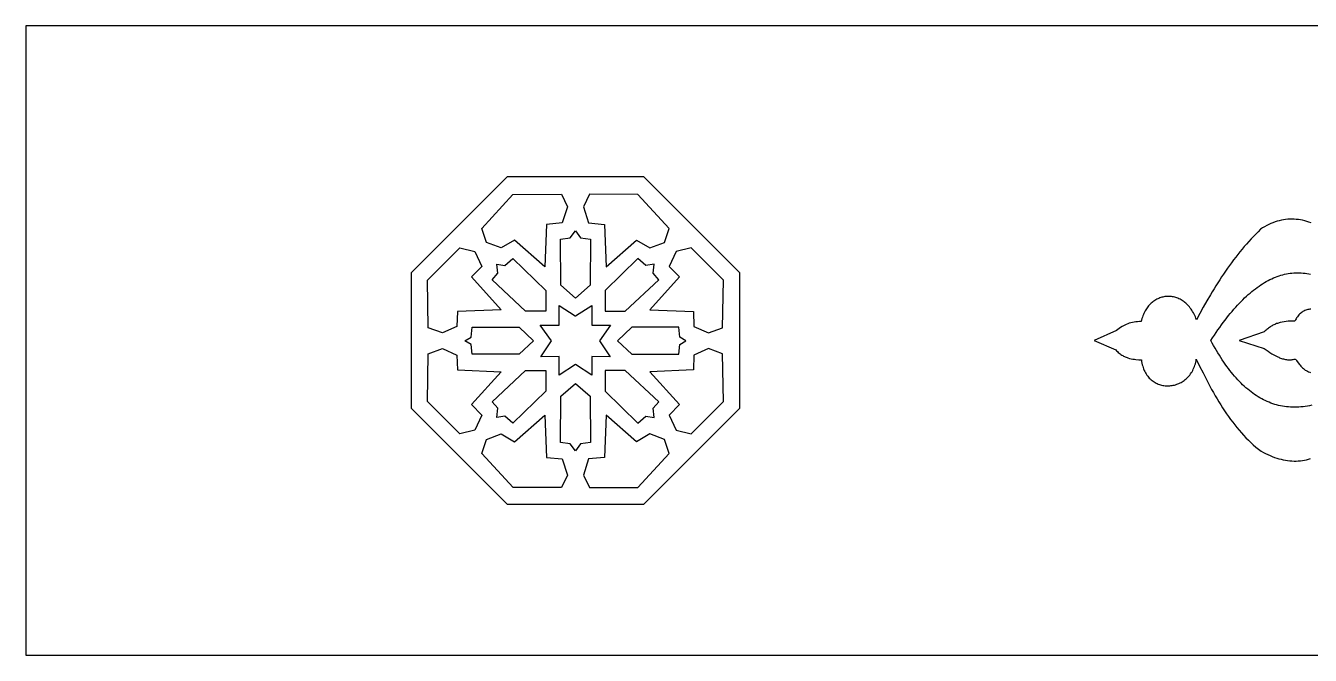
# Model space of a CAD drawing. Extents: x -1578 to -778, y -133 to 7.
# Drawn here: x -1577.8 to -1292.1, y -133.1 to 6.9 of the extents above; entities that cross this region are included whole.
import ezdxf

# ---------------------------------------------------------------- set-up
doc = ezdxf.new("R2010")
doc.units = 0
doc.layers.add('LAYER_2', color=174, linetype='CONTINUOUS')

msp = doc.modelspace()

# ---------------------------------------------------------------- linework, layer by layer
at = {"layer": 'LAYER_2'}
for points in [[(-1577.79, -133.05), (-777.79, -133.05), (-777.79, 6.95), (-1577.79, 6.95)], [(-1470.65, -99.52), (-1492.01, -78.16), (-1492.01, -47.95), (-1470.65, -26.59), (-1440.44, -26.59), (-1419.07, -47.95), (-1419.07, -78.16), (-1440.44, -99.52)], [(-1462.02, -37.23), (-1462.34, -46.67), (-1469.13, -40.72), (-1472.06, -42.46), (-1475.3, -41.23), (-1476.34, -38.15), (-1469.44, -30.58), (-1458.68, -30.55), (-1457.32, -33.33), (-1458.47, -36.92)], [(-1449.06, -37.23), (-1448.75, -46.67), (-1441.95, -40.72), (-1439.02, -42.46), (-1435.78, -41.23), (-1434.74, -38.15), (-1441.64, -30.58), (-1452.4, -30.55), (-1453.76, -33.33), (-1452.61, -36.92)], [(-1455.54, -53.65), (-1458.78, -50.78), (-1458.89, -40.51), (-1456.69, -40.2), (-1455.54, -38.66), (-1454.39, -40.2), (-1452.2, -40.51), (-1452.3, -50.78)], [(-1481.89, -59.92), (-1485.12, -61.34), (-1488.26, -60.22), (-1488.47, -49.65), (-1481.26, -42.46), (-1477.91, -43.28), (-1476.34, -46.57), (-1478.64, -48.93), (-1472.06, -56.22), (-1481.78, -56.63)], [(-1429.2, -59.92), (-1425.96, -61.34), (-1422.82, -60.22), (-1422.61, -49.65), (-1429.82, -42.46), (-1433.17, -43.28), (-1434.74, -46.57), (-1432.44, -48.93), (-1439.02, -56.22), (-1429.3, -56.63)], [(-1462.13, -51.91), (-1462.13, -56.53), (-1466.62, -56.53), (-1474.04, -49.55), (-1472.79, -48.11), (-1473, -46.06), (-1471.22, -46.36), (-1469.44, -44.82)], [(-1448.95, -51.91), (-1448.95, -56.53), (-1444.46, -56.53), (-1437.04, -49.55), (-1438.29, -48.11), (-1438.08, -46.06), (-1439.86, -46.36), (-1441.64, -44.82)], [(-1455.54, -68.41), (-1459.17, -70.79), (-1459.17, -66.61), (-1463.27, -66.71), (-1460.88, -63.15), (-1463.36, -59.68), (-1459.17, -59.68), (-1459.17, -55.26), (-1455.58, -57.56), (-1455.54, -57.54), (-1455.5, -57.56), (-1451.92, -55.26), (-1451.92, -59.68), (-1447.72, -59.68), (-1450.2, -63.15), (-1447.81, -66.71), (-1451.91, -66.61), (-1451.92, -70.79)], [(-1468.09, -60.12), (-1464.88, -63.12), (-1464.89, -63.13), (-1468.09, -66.12), (-1478.54, -66.12), (-1478.75, -63.97), (-1480.11, -63.12), (-1478.75, -62.28), (-1478.54, -60.12)], [(-1443, -60.12), (-1446.2, -63.12), (-1446.19, -63.13), (-1443, -66.12), (-1432.54, -66.12), (-1432.33, -63.97), (-1430.97, -63.12), (-1432.33, -62.28), (-1432.54, -60.12)], [(-1485.12, -64.8), (-1481.89, -66.33), (-1481.78, -69.61), (-1472.06, -70.02), (-1478.64, -77.31), (-1476.34, -79.67), (-1477.91, -82.96), (-1481.26, -83.78), (-1488.47, -76.59), (-1488.26, -66.02)], [(-1425.96, -64.8), (-1429.2, -66.33), (-1429.3, -69.61), (-1439.02, -70.02), (-1432.44, -77.31), (-1434.74, -79.67), (-1433.17, -82.96), (-1429.82, -83.78), (-1422.61, -76.59), (-1422.82, -66.02)], [(-1466.62, -69.72), (-1462.13, -69.72), (-1462.13, -74.33), (-1469.44, -81.42), (-1471.22, -79.88), (-1473, -80.19), (-1472.79, -78.13), (-1474.04, -76.7)], [(-1444.46, -69.72), (-1448.95, -69.72), (-1448.95, -74.33), (-1441.64, -81.42), (-1439.86, -79.88), (-1438.08, -80.19), (-1438.29, -78.13), (-1437.04, -76.7)], [(-1455.54, -87.58), (-1456.69, -86.04), (-1458.89, -85.73), (-1458.78, -75.46), (-1455.54, -72.59), (-1452.3, -75.46), (-1452.2, -85.73), (-1454.39, -86.04)], [(-1462.34, -79.63), (-1462.02, -89.07), (-1458.47, -89.38), (-1457.32, -92.97), (-1458.68, -95.74), (-1469.39, -95.77), (-1476.34, -88.15), (-1475.3, -85.07), (-1472.06, -83.84), (-1469.13, -85.58)], [(-1448.75, -79.63), (-1449.06, -89.07), (-1452.61, -89.38), (-1453.76, -92.97), (-1452.4, -95.74), (-1441.69, -95.77), (-1434.74, -88.15), (-1435.78, -85.07), (-1439.02, -83.84), (-1441.95, -85.58)]]:
    msp.add_lwpolyline(points, close=True, dxfattribs=at)
for points in [[(-1291.98, -36.89), (-1292.45, -36.72), (-1292.92, -36.57), (-1293.39, -36.44), (-1293.86, -36.33), (-1294.33, -36.24), (-1294.8, -36.17), (-1295.28, -36.12), (-1295.75, -36.08), (-1296.22, -36.07), (-1296.69, -36.08), (-1297.17, -36.11), (-1297.64, -36.15), (-1298.11, -36.22), (-1298.58, -36.31), (-1299.05, -36.42), (-1299.52, -36.55), (-1299.99, -36.69), (-1300.45, -36.87), (-1300.92, -37.06), (-1301.38, -37.27), (-1301.85, -37.5), (-1302.31, -37.76), (-1302.77, -38.03), (-1303.23, -38.33), (-1303.76, -38.86), (-1304.29, -39.39), (-1304.81, -39.93), (-1305.32, -40.48), (-1305.82, -41.04), (-1306.32, -41.61), (-1306.82, -42.18), (-1307.31, -42.76), (-1307.79, -43.34), (-1308.26, -43.94), (-1308.73, -44.54), (-1309.2, -45.14), (-1309.65, -45.76), (-1310.11, -46.38), (-1310.55, -47), (-1311, -47.63), (-1311.43, -48.27), (-1311.87, -48.91), (-1312.29, -49.56), (-1312.72, -50.22), (-1313.13, -50.88), (-1313.55, -51.54), (-1313.96, -52.21), (-1314.36, -52.89), (-1315.16, -54.26), (-1315.94, -55.64), (-1316.71, -57.04), (-1317.46, -58.46), (-1317.58, -58.12), (-1317.71, -57.79), (-1317.85, -57.48), (-1318, -57.18), (-1318.15, -56.89), (-1318.31, -56.61), (-1318.48, -56.34), (-1318.65, -56.08), (-1318.83, -55.84), (-1319.01, -55.6), (-1319.2, -55.38), (-1319.4, -55.17), (-1319.6, -54.97), (-1319.81, -54.78), (-1320.02, -54.6), (-1320.23, -54.44), (-1320.45, -54.28), (-1320.67, -54.14), (-1320.89, -54), (-1321.12, -53.88), (-1321.35, -53.77), (-1321.58, -53.67), (-1321.82, -53.58), (-1322.05, -53.5), (-1322.29, -53.43), (-1322.53, -53.38), (-1322.77, -53.33), (-1323.01, -53.29), (-1323.25, -53.27), (-1323.5, -53.25), (-1323.74, -53.25), (-1323.98, -53.26), (-1324.22, -53.27), (-1324.46, -53.3), (-1324.69, -53.34), (-1324.93, -53.39), (-1325.16, -53.45), (-1325.4, -53.52), (-1325.63, -53.6), (-1325.85, -53.69), (-1326.08, -53.79), (-1326.3, -53.9), (-1326.52, -54.02), (-1326.73, -54.15), (-1326.94, -54.29), (-1327.14, -54.44), (-1327.34, -54.6), (-1327.54, -54.77), (-1327.73, -54.95), (-1327.91, -55.14), (-1328.09, -55.34), (-1328.26, -55.55), (-1328.42, -55.78), (-1328.58, -56.01), (-1328.73, -56.24), (-1328.88, -56.49), (-1329.02, -56.75), (-1329.14, -57.02), (-1329.27, -57.3), (-1329.38, -57.59), (-1329.48, -57.89), (-1329.58, -58.19), (-1329.66, -58.51), (-1329.74, -58.83), (-1330.16, -58.86), (-1330.57, -58.89), (-1330.96, -58.93), (-1331.34, -58.99), (-1331.71, -59.05), (-1332.06, -59.13), (-1332.41, -59.23), (-1332.74, -59.34), (-1333.07, -59.47), (-1333.39, -59.61), (-1333.7, -59.77), (-1334.01, -59.95), (-1334.32, -60.15), (-1334.62, -60.36), (-1334.92, -60.6), (-1335.22, -60.86), (-1340.19, -63.06), (-1335.42, -65.12), (-1335.23, -65.33), (-1335.03, -65.52), (-1334.84, -65.7), (-1334.64, -65.86), (-1334.45, -66.02), (-1334.25, -66.16), (-1334.05, -66.29), (-1333.86, -66.41), (-1333.67, -66.52), (-1333.47, -66.61), (-1333.28, -66.7), (-1333.09, -66.79), (-1332.9, -66.86), (-1332.71, -66.92), (-1332.33, -67.03), (-1331.97, -67.12), (-1331.61, -67.18), (-1331.26, -67.23), (-1330.92, -67.27), (-1330.28, -67.32), (-1329.99, -67.35), (-1329.7, -67.38), (-1329.65, -67.75), (-1329.59, -68.1), (-1329.51, -68.44), (-1329.42, -68.77), (-1329.31, -69.09), (-1329.2, -69.39), (-1329.08, -69.69), (-1328.94, -69.97), (-1328.8, -70.24), (-1328.64, -70.49), (-1328.48, -70.74), (-1328.31, -70.97), (-1328.13, -71.19), (-1327.94, -71.4), (-1327.74, -71.59), (-1327.54, -71.78), (-1327.33, -71.95), (-1327.11, -72.11), (-1326.89, -72.26), (-1326.66, -72.4), (-1326.43, -72.52), (-1326.19, -72.64), (-1325.95, -72.74), (-1325.7, -72.83), (-1325.46, -72.91), (-1325.2, -72.97), (-1324.95, -73.03), (-1324.69, -73.07), (-1324.43, -73.1), (-1324.17, -73.12), (-1323.91, -73.13), (-1323.65, -73.13), (-1323.39, -73.12), (-1323.13, -73.09), (-1322.87, -73.06), (-1322.61, -73.01), (-1322.35, -72.95), (-1322.1, -72.88), (-1321.84, -72.8), (-1321.59, -72.71), (-1321.35, -72.6), (-1321.1, -72.49), (-1320.86, -72.36), (-1320.63, -72.22), (-1320.4, -72.07), (-1320.17, -71.92), (-1319.95, -71.75), (-1319.74, -71.56), (-1319.53, -71.37), (-1319.33, -71.17), (-1319.14, -70.96), (-1318.95, -70.73), (-1318.78, -70.5), (-1318.61, -70.25), (-1318.45, -69.99), (-1318.3, -69.72), (-1318.16, -69.45), (-1318.03, -69.16), (-1317.91, -68.86), (-1317.8, -68.55), (-1317.71, -68.23), (-1317.62, -67.89), (-1317.55, -67.55), (-1317.49, -67.2), (-1316.75, -68.74), (-1316, -70.26), (-1315.25, -71.75), (-1314.86, -72.49), (-1314.48, -73.21), (-1314.09, -73.93), (-1313.69, -74.64), (-1313.29, -75.34), (-1312.89, -76.03), (-1312.48, -76.72), (-1312.06, -77.39), (-1311.64, -78.06), (-1311.21, -78.71), (-1310.77, -79.36), (-1310.33, -79.99), (-1309.87, -80.62), (-1309.41, -81.23), (-1308.94, -81.84), (-1308.47, -82.43), (-1307.98, -83.01), (-1307.48, -83.58), (-1306.97, -84.14), (-1306.45, -84.68), (-1305.92, -85.22), (-1305.38, -85.74), (-1304.83, -86.25), (-1304.26, -86.74), (-1303.69, -87.22), (-1303.1, -87.69), (-1302.59, -87.96), (-1302.09, -88.21), (-1301.6, -88.44), (-1301.1, -88.66), (-1300.6, -88.86), (-1300.11, -89.04), (-1299.62, -89.2), (-1299.13, -89.35), (-1298.64, -89.47), (-1298.15, -89.58), (-1297.67, -89.67), (-1297.19, -89.75), (-1296.71, -89.8), (-1296.23, -89.84), (-1295.76, -89.86), (-1295.29, -89.86), (-1294.83, -89.84), (-1294.36, -89.8), (-1293.9, -89.74), (-1293.44, -89.67), (-1292.99, -89.57), (-1292.54, -89.45), (-1292.1, -89.32)], [(-1291.82, -77.45), (-1292.31, -77.56), (-1292.8, -77.65), (-1293.28, -77.72), (-1293.76, -77.79), (-1294.23, -77.83), (-1294.7, -77.87), (-1295.17, -77.89), (-1295.64, -77.9), (-1296.1, -77.89), (-1296.55, -77.87), (-1297, -77.84), (-1297.45, -77.8), (-1297.9, -77.74), (-1298.34, -77.67), (-1298.78, -77.58), (-1299.21, -77.48), (-1299.64, -77.37), (-1300.07, -77.25), (-1300.49, -77.11), (-1300.91, -76.96), (-1301.33, -76.8), (-1301.74, -76.62), (-1302.15, -76.43), (-1302.56, -76.23), (-1302.96, -76.02), (-1303.36, -75.79), (-1303.76, -75.56), (-1304.15, -75.31), (-1304.55, -75.05), (-1304.93, -74.77), (-1305.32, -74.49), (-1305.7, -74.19), (-1306.07, -73.88), (-1306.45, -73.56), (-1306.82, -73.22), (-1307.19, -72.88), (-1307.55, -72.52), (-1307.92, -72.15), (-1308.28, -71.77), (-1308.63, -71.38), (-1308.99, -70.98), (-1309.34, -70.57), (-1309.68, -70.14), (-1310.03, -69.71), (-1310.37, -69.26), (-1310.71, -68.8), (-1311.05, -68.33), (-1311.38, -67.85), (-1311.71, -67.36), (-1312.04, -66.86), (-1312.36, -66.35), (-1312.69, -65.83), (-1313.01, -65.3), (-1313.32, -64.75), (-1313.64, -64.2), (-1313.95, -63.64), (-1314.26, -63.06), (-1313.87, -62.46), (-1313.48, -61.86), (-1313.08, -61.28), (-1312.69, -60.71), (-1312.3, -60.15), (-1311.9, -59.6), (-1311.51, -59.07), (-1311.11, -58.54), (-1310.72, -58.03), (-1310.32, -57.53), (-1309.93, -57.05), (-1309.53, -56.57), (-1309.14, -56.11), (-1308.74, -55.66), (-1308.34, -55.22), (-1307.94, -54.8), (-1307.55, -54.39), (-1307.15, -53.99), (-1306.75, -53.6), (-1306.35, -53.22), (-1305.95, -52.86), (-1305.55, -52.51), (-1305.15, -52.17), (-1304.75, -51.85), (-1304.35, -51.54), (-1303.95, -51.24), (-1303.55, -50.95), (-1303.14, -50.68), (-1302.74, -50.42), (-1302.34, -50.17), (-1301.93, -49.94), (-1301.53, -49.72), (-1301.12, -49.51), (-1300.72, -49.32), (-1300.31, -49.13), (-1299.9, -48.97), (-1299.5, -48.81), (-1299.09, -48.67), (-1298.68, -48.54), (-1298.27, -48.43), (-1297.86, -48.32), (-1297.45, -48.24), (-1297.04, -48.16), (-1296.63, -48.1), (-1296.22, -48.05), (-1295.81, -48.02), (-1295.39, -48), (-1294.98, -47.99), (-1294.57, -48), (-1294.15, -48.02), (-1293.74, -48.06), (-1293.32, -48.1), (-1292.9, -48.17), (-1292.49, -48.24), (-1292.07, -48.34)], [(-1292.01, -56.07), (-1292.26, -56.09), (-1292.49, -56.13), (-1292.73, -56.18), (-1292.95, -56.24), (-1293.17, -56.31), (-1293.39, -56.4), (-1293.59, -56.5), (-1293.8, -56.61), (-1293.99, -56.73), (-1294.18, -56.87), (-1294.36, -57.02), (-1294.54, -57.18), (-1294.71, -57.36), (-1294.87, -57.55), (-1295.03, -57.76), (-1295.18, -57.98), (-1295.32, -58.21), (-1295.46, -58.46), (-1295.59, -58.73), (-1296.09, -58.74), (-1296.58, -58.76), (-1297.06, -58.79), (-1297.52, -58.83), (-1297.96, -58.89), (-1298.4, -58.96), (-1298.83, -59.06), (-1299.04, -59.11), (-1299.24, -59.17), (-1299.45, -59.24), (-1299.65, -59.31), (-1299.85, -59.39), (-1300.05, -59.47), (-1300.25, -59.57), (-1300.45, -59.67), (-1300.64, -59.77), (-1300.84, -59.89), (-1301.03, -60.01), (-1301.23, -60.15), (-1301.42, -60.29), (-1301.61, -60.44), (-1301.8, -60.6), (-1301.99, -60.77), (-1302.19, -60.94), (-1302.38, -61.13), (-1307.99, -63.06), (-1302.37, -64.8), (-1301.97, -65.13), (-1301.55, -65.43), (-1301.13, -65.73), (-1300.7, -66), (-1300.27, -66.26), (-1299.84, -66.49), (-1299.4, -66.7), (-1299.18, -66.79), (-1298.96, -66.88), (-1298.74, -66.96), (-1298.52, -67.04), (-1298.3, -67.1), (-1298.08, -67.16), (-1297.86, -67.21), (-1297.64, -67.26), (-1297.43, -67.29), (-1297.21, -67.32), (-1297, -67.33), (-1296.78, -67.34), (-1296.57, -67.34), (-1296.36, -67.33), (-1296.16, -67.31), (-1295.95, -67.28), (-1295.75, -67.24), (-1295.54, -67.18), (-1295.48, -67.22), (-1295.4, -67.28), (-1295.32, -67.37), (-1295.24, -67.47), (-1294.81, -68.04), (-1294.54, -68.38), (-1294.39, -68.56), (-1294.24, -68.75), (-1294.07, -68.93), (-1293.89, -69.11), (-1293.69, -69.29), (-1293.49, -69.45), (-1293.27, -69.62), (-1293.04, -69.76), (-1292.8, -69.9), (-1292.55, -70.02), (-1292.28, -70.13), (-1292.14, -70.17)]]:
    msp.add_lwpolyline(points, dxfattribs=at)

doc.saveas('drawing.dxf')
